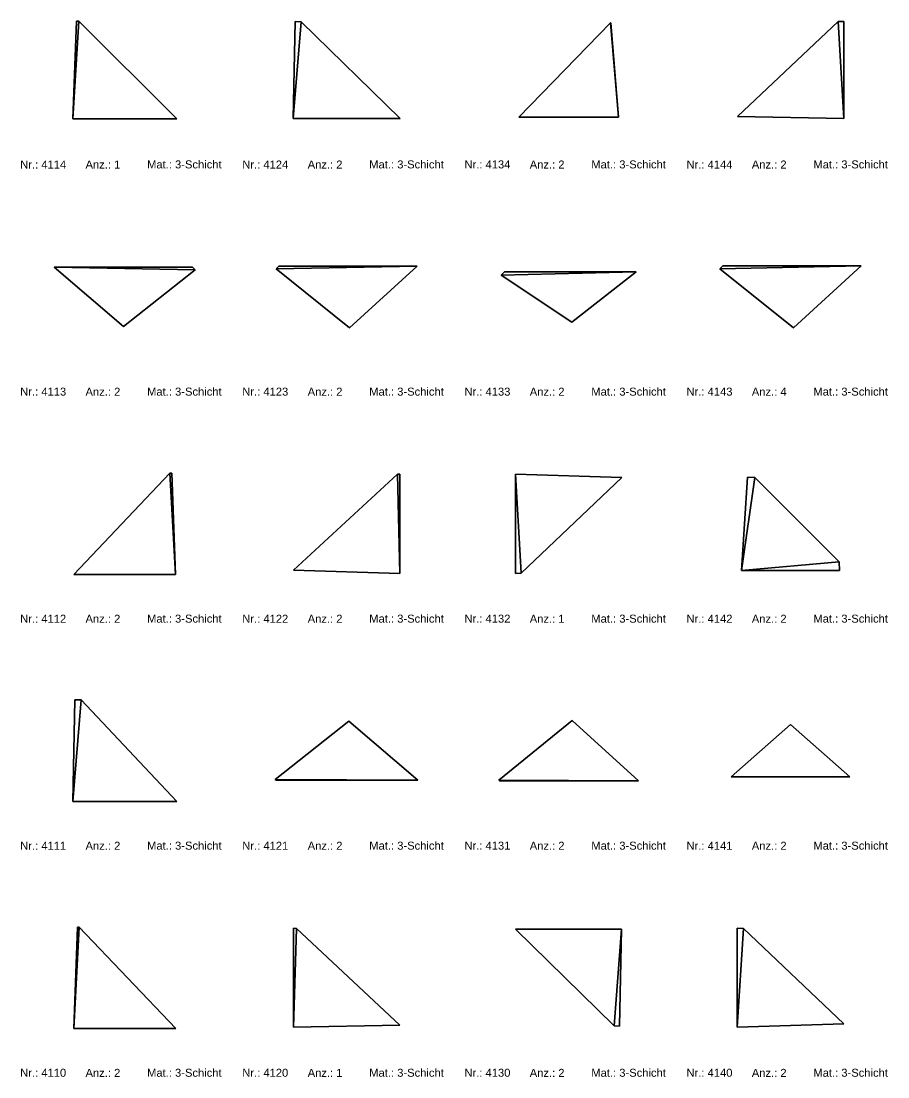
# Model space of a CAD drawing. Header units: millimetres. Extents: x -1099 to 66227, y -20588 to 1633.
# Drawn here: x 23667 to 32453, y -20588 to -9887 of the extents above; entities that cross this region are included whole.
import ezdxf

# ---------------------------------------------------------------- set-up
doc = ezdxf.new("R2010")
doc.units = ezdxf.units.MM
doc.header["$LTSCALE"] = 12.5
doc.layers.add('CURVES', color=1, linetype='Continuous', true_color=0xff0000)
doc.layers.add('TEXT', color=1, linetype='Continuous', true_color=0xff0000)
doc.styles.add('ARIAL_REGULAR', font='arial.ttf')

msp = doc.modelspace()

# ---------------------------------------------------------------- texts
at = {"layer": 'TEXT', "attachment_point": 7, "style": 'ARIAL_REGULAR'}
for s, insert, char_height, width in [('Nr.: 4114', (23658, -11381), 81.1, 1078.73), ('Anz.: 1', (24320, -11381), 81.1, 824.7), ('Mat.: 3-Schicht', (24944, -11381), 81.15, 1665.28), ('Nr.: 4124', (25909, -11381), 81.1, 1078.73), ('Anz.: 2', (26572, -11381), 81.1, 853.81), ('Mat.: 3-Schicht', (27196, -11381), 81.15, 1665.28), ('Nr.: 4134', (28161, -11381), 81.1, 1078.73), ('Anz.: 2', (28823, -11381), 81.1, 853.81), ('Mat.: 3-Schicht', (29447, -11381), 81.15, 1665.28), ('Nr.: 4144', (30412, -11381), 81.1, 1078.73), ('Anz.: 2', (31074, -11381), 81.1, 853.81), ('Mat.: 3-Schicht', (31698, -11381), 81.15, 1665.28), ('Nr.: 4113', (23658, -13684), 81.1, 1079.61), ('Anz.: 2', (24320, -13684), 81.1, 853.81), ('Mat.: 3-Schicht', (24944, -13684), 81.15, 1665.28), ('Nr.: 4123', (25909, -13684), 81.1, 1079.61), ('Anz.: 2', (26572, -13684), 81.1, 853.81), ('Mat.: 3-Schicht', (27196, -13684), 81.15, 1665.28), ('Nr.: 4133', (28161, -13684), 81.1, 1079.61), ('Anz.: 2', (28823, -13684), 81.1, 853.81), ('Mat.: 3-Schicht', (29447, -13684), 81.15, 1665.28), ('Nr.: 4143', (30412, -13684), 81.1, 1079.61), ('Anz.: 4', (31074, -13684), 81.1, 854.69), ('Mat.: 3-Schicht', (31698, -13684), 81.15, 1665.28), ('Nr.: 4112', (23658, -15985), 81.1, 1077.85), ('Anz.: 2', (24320, -15985), 81.1, 853.81), ('Mat.: 3-Schicht', (24944, -15985), 81.15, 1665.28), ('Nr.: 4122', (25909, -15985), 81.1, 1077.85), ('Anz.: 2', (26572, -15985), 81.1, 853.81), ('Mat.: 3-Schicht', (27196, -15985), 81.15, 1665.28), ('Nr.: 4132', (28161, -15985), 81.1, 1077.85), ('Anz.: 1', (28823, -15985), 81.1, 824.7), ('Mat.: 3-Schicht', (29447, -15985), 81.15, 1665.28), ('Nr.: 4142', (30412, -15985), 81.1, 1077.85), ('Anz.: 2', (31074, -15985), 81.1, 853.81), ('Mat.: 3-Schicht', (31698, -15985), 81.15, 1665.28), ('Nr.: 4111', (23658, -18286), 81.1, 1048.74), ('Anz.: 2', (24320, -18286), 81.1, 853.81), ('Mat.: 3-Schicht', (24944, -18286), 81.15, 1665.28), ('Nr.: 4121', (25909, -18286), 81.1, 1048.74), ('Anz.: 2', (26572, -18286), 81.1, 853.81), ('Mat.: 3-Schicht', (27196, -18286), 81.15, 1665.28), ('Nr.: 4131', (28161, -18286), 81.1, 1048.74), ('Anz.: 2', (28823, -18286), 81.1, 853.81), ('Mat.: 3-Schicht', (29447, -18286), 81.15, 1665.28), ('Nr.: 4141', (30412, -18286), 81.1, 1048.74), ('Anz.: 2', (31074, -18286), 81.1, 853.81), ('Mat.: 3-Schicht', (31698, -18286), 81.15, 1665.28), ('Nr.: 4110', (23658, -20588), 81.1, 1079.61), ('Anz.: 2', (24320, -20588), 81.1, 853.81), ('Mat.: 3-Schicht', (24944, -20588), 81.15, 1665.28), ('Nr.: 4120', (25909, -20588), 81.1, 1079.61), ('Anz.: 1', (26572, -20588), 81.1, 824.7), ('Mat.: 3-Schicht', (27196, -20588), 81.15, 1665.28), ('Nr.: 4130', (28161, -20588), 81.1, 1079.61), ('Anz.: 2', (28823, -20588), 81.1, 853.81), ('Mat.: 3-Schicht', (29447, -20588), 81.15, 1665.28), ('Nr.: 4140', (30412, -20588), 81.1, 1079.61), ('Anz.: 2', (31074, -20588), 81.1, 853.81), ('Mat.: 3-Schicht', (31698, -20588), 81.15, 1665.28)]:
    msp.add_mtext(s, dxfattribs=dict(at, insert=insert, char_height=char_height, width=width))

# ---------------------------------------------------------------- meshes
at = {"layer": 'CURVES'}
mesh = msp.add_polyface(dxfattribs=at)
corners = [(24251, -9889), (24251, -9889), (24251, -9889), (24228, -9887), (24228, -9887), (24228, -9887), (24228, -9887, 100), (24228, -9887, 100), (24228, -9887, 100), (24251, -9889, 100), (24251, -9889, 100), (24251, -9889, 100), (24191, -10878), (24191, -10878), (24191, -10878), (24191, -10878, 100), (24191, -10878, 100), (24191, -10878, 100), (25244, -10878), (25244, -10878), (25244, -10878), (25244, -10878, 100), (25244, -10878, 100), (25244, -10878, 100)]
mesh.append_faces([[corners[k] for k in face] for face in [(0, 4, 7, 9), (15, 8, 3, 13), (16, 12, 19, 21), (18, 1, 11, 22), (2, 20, 14, 14), (14, 5, 2, 2), (10, 6, 17, 17), (17, 23, 10, 10)]])
mesh = msp.add_polyface(dxfattribs=at)
corners = [(26506, -9893), (26506, -9893), (26506, -9893), (26446, -9891), (26446, -9891), (26446, -9891), (26446, -9891, 100), (26446, -9891, 100), (26446, -9891, 100), (26506, -9893, 100), (26506, -9893, 100), (26506, -9893, 100), (26425, -10875), (26425, -10875), (26425, -10875), (26425, -10875, 100), (26425, -10875, 100), (26425, -10875, 100), (27509, -10875), (27509, -10875), (27509, -10875), (27509, -10875, 100), (27509, -10875, 100), (27509, -10875, 100)]
mesh.append_faces([[corners[k] for k in face] for face in [(0, 4, 7, 9), (15, 8, 3, 13), (16, 12, 19, 21), (18, 1, 11, 22), (2, 20, 14, 14), (14, 5, 2, 2), (10, 6, 17, 17), (17, 23, 10, 10)]])
mesh = msp.add_polyface(dxfattribs=at)
corners = [(29645, -9903), (29645, -9903), (29645, -9903), (29642, -9904), (29642, -9904), (29642, -9904), (29642, -9904, 100), (29642, -9904, 100), (29642, -9904, 100), (29645, -9903, 100), (29645, -9903, 100), (29645, -9903, 100), (28712, -10862), (28712, -10862), (28712, -10862), (28712, -10862, 100), (28712, -10862, 100), (28712, -10862, 100), (29722, -10862), (29722, -10862), (29722, -10862), (29722, -10862, 100), (29722, -10862, 100), (29722, -10862, 100)]
mesh.append_faces([[corners[k] for k in face] for face in [(9, 0, 4, 7), (13, 8, 3, 3), (8, 13, 15, 15), (12, 19, 21, 16), (11, 22, 18, 18), (18, 1, 11, 11), (5, 20, 14, 14), (20, 5, 2, 2), (23, 6, 17, 17), (6, 23, 10, 10)]])
mesh = msp.add_polyface(dxfattribs=at)
corners = [(32006, -9891), (32006, -9891), (32006, -9891), (31949, -9892), (31949, -9892), (31949, -9892), (31949, -9892, 100), (31949, -9892, 100), (31949, -9892, 100), (32006, -9891, 100), (32006, -9891, 100), (32006, -9891, 100), (30928, -10852), (30928, -10852), (30928, -10852), (30928, -10852, 100), (30928, -10852, 100), (30928, -10852, 100), (32006, -10875), (32006, -10875), (32006, -10875), (32006, -10875, 100), (32006, -10875, 100), (32006, -10875, 100), (32006, -10875), (32006, -10875), (32006, -10875), (32006, -10875, 100), (32006, -10875, 100), (32006, -10875, 100)]
mesh.append_faces([[corners[k] for k in face] for face in [(0, 4, 7, 9), (8, 3, 13, 15), (21, 16, 12, 19), (22, 18, 25, 27), (28, 24, 1, 11), (2, 26, 20, 20), (20, 5, 2, 2), (14, 5, 20, 20), (23, 6, 17, 17), (10, 23, 29, 29), (6, 23, 10, 10)]])
mesh = msp.add_polyface(dxfattribs=at)
corners = [(25405, -12382), (25405, -12382), (25405, -12382), (24003, -12382), (24003, -12382), (24003, -12382), (24003, -12382, 100), (24003, -12382, 100), (24003, -12382, 100), (25405, -12382, 100), (25405, -12382, 100), (25405, -12382, 100), (24706, -12983), (24706, -12983), (24706, -12983), (24706, -12983, 100), (24706, -12983, 100), (24706, -12983, 100), (25431, -12407), (25431, -12407), (25431, -12407), (25431, -12407, 100), (25431, -12407, 100), (25431, -12407, 100)]
mesh.append_faces([[corners[k] for k in face] for face in [(9, 0, 4, 7), (8, 3, 13, 15), (16, 12, 19, 21), (22, 18, 1, 11), (5, 20, 14, 14), (20, 5, 2, 2), (23, 6, 17, 17), (6, 23, 10, 10)]])
mesh = msp.add_polyface(dxfattribs=at)
corners = [(27683, -12371), (27683, -12371), (27683, -12371), (26279, -12371), (26279, -12371), (26279, -12371), (26279, -12371, 100), (26279, -12371, 100), (26279, -12371, 100), (27683, -12371, 100), (27683, -12371, 100), (27683, -12371, 100), (26251, -12397), (26251, -12397), (26251, -12397), (26251, -12397, 100), (26251, -12397, 100), (26251, -12397, 100), (26996, -12995), (26996, -12995), (26996, -12995), (26996, -12995, 100), (26996, -12995, 100), (26996, -12995, 100)]
mesh.append_faces([[corners[k] for k in face] for face in [(9, 0, 4, 7), (8, 3, 13, 15), (16, 12, 19, 21), (22, 18, 1, 11), (2, 20, 14, 14), (14, 5, 2, 2), (10, 6, 17, 17), (17, 23, 10, 10)]])
mesh = msp.add_polyface(dxfattribs=at)
corners = [(32182, -12369), (32182, -12369), (32182, -12369), (30781, -12369), (30781, -12369), (30781, -12369), (30781, -12369, 100), (30781, -12369, 100), (30781, -12369, 100), (32182, -12369, 100), (32182, -12369, 100), (32182, -12369, 100), (30751, -12397), (30751, -12397), (30751, -12397), (30751, -12397, 100), (30751, -12397, 100), (30751, -12397, 100), (31496, -12997), (31496, -12997), (31496, -12997), (31496, -12997, 100), (31496, -12997, 100), (31496, -12997, 100)]
mesh.append_faces([[corners[k] for k in face] for face in [(9, 0, 4, 7), (3, 13, 15, 8), (16, 12, 19, 21), (22, 18, 1, 11), (2, 20, 14, 14), (14, 5, 2, 2), (10, 6, 17, 17), (17, 23, 10, 10)]])
mesh = msp.add_polyface(dxfattribs=at)
corners = [(29901, -12427), (29901, -12427), (29901, -12427), (28567, -12427), (28567, -12427), (28567, -12427), (28567, -12427, 100), (28567, -12427, 100), (28567, -12427, 100), (29901, -12427, 100), (29901, -12427, 100), (29901, -12427, 100), (28533, -12462), (28533, -12462), (28533, -12462), (28533, -12462, 100), (28533, -12462, 100), (28533, -12462, 100), (29248, -12938), (29248, -12938), (29248, -12938), (29248, -12938, 100), (29248, -12938, 100), (29248, -12938, 100)]
mesh.append_faces([[corners[k] for k in face] for face in [(9, 0, 4, 7), (17, 8, 3, 3), (3, 13, 17, 17), (15, 12, 19, 22), (1, 23, 18, 18), (23, 1, 11, 11), (2, 20, 14, 14), (14, 5, 2, 2), (10, 6, 16, 16), (16, 21, 10, 10)]])
mesh = msp.add_polyface(dxfattribs=at)
corners = [(25195, -14470), (25195, -14470), (25195, -14470), (25174, -14470), (25174, -14470), (25174, -14470), (25174, -14470, 100), (25174, -14470, 100), (25174, -14470, 100), (25195, -14470, 100), (25195, -14470, 100), (25195, -14470, 100), (24201, -15495), (24201, -15495), (24201, -15495), (24201, -15495, 100), (24201, -15495, 100), (24201, -15495, 100), (25233, -15495), (25233, -15495), (25233, -15495), (25233, -15495, 100), (25233, -15495, 100), (25233, -15495, 100)]
mesh.append_faces([[corners[k] for k in face] for face in [(9, 0, 4, 7), (15, 8, 3, 13), (12, 19, 21, 16), (18, 1, 11, 22), (5, 20, 14, 14), (20, 5, 2, 2), (23, 6, 17, 17), (6, 23, 10, 10)]])
mesh = msp.add_polyface(dxfattribs=at)
corners = [(27506, -14478), (27506, -14478), (27506, -14478), (27482, -14479), (27482, -14479), (27482, -14479), (27482, -14479, 100), (27482, -14479, 100), (27482, -14479, 100), (27506, -14478, 100), (27506, -14478, 100), (27506, -14478, 100), (26428, -15453), (26428, -15453), (26428, -15453), (26428, -15453, 100), (26428, -15453, 100), (26428, -15453, 100), (27506, -15487), (27506, -15487), (27506, -15487), (27506, -15487, 100), (27506, -15487, 100), (27506, -15487, 100), (27506, -15487), (27506, -15487), (27506, -15487), (27506, -15487, 100), (27506, -15487, 100), (27506, -15487, 100)]
mesh.append_faces([[corners[k] for k in face] for face in [(9, 0, 4, 7), (8, 3, 13, 15), (16, 12, 19, 21), (22, 18, 25, 27), (11, 28, 24, 1), (5, 26, 20, 20), (26, 5, 2, 2), (14, 5, 20, 20), (23, 6, 17, 17), (6, 29, 10, 10), (23, 29, 6, 6)]])
mesh = msp.add_polyface(dxfattribs=at)
corners = [(29756, -14514), (29756, -14514), (29756, -14514), (28679, -14479), (28679, -14479), (28679, -14479), (28679, -14479, 100), (28679, -14479, 100), (28679, -14479, 100), (29756, -14514, 100), (29756, -14514, 100), (29756, -14514, 100), (28678, -14479), (28678, -14479), (28678, -14479), (28678, -14479, 100), (28678, -14479, 100), (28678, -14479, 100), (28678, -15486), (28678, -15486), (28678, -15486), (28678, -15486, 100), (28678, -15486, 100), (28678, -15486, 100), (28679, -15486), (28679, -15486), (28679, -15486), (28679, -15486, 100), (28679, -15486, 100), (28679, -15486, 100), (28736, -15484), (28736, -15484), (28736, -15484), (28736, -15484, 100), (28736, -15484, 100), (28736, -15484, 100)]
mesh.append_faces([[corners[k] for k in face] for face in [(7, 9, 0, 4), (8, 3, 13, 15), (16, 12, 19, 21), (22, 18, 25, 27), (24, 31, 33, 28), (30, 1, 11, 34), (32, 26, 5, 5), (20, 14, 26, 26), (2, 32, 5, 5), (14, 5, 26, 26), (23, 29, 6, 17), (10, 6, 35, 35), (29, 35, 6, 6)]])
mesh = msp.add_polyface(dxfattribs=at)
corners = [(31958, -15366), (31958, -15366), (31958, -15366), (31104, -14514), (31104, -14514), (31104, -14514), (31104, -14514, 100), (31104, -14514, 100), (31104, -14514, 100), (31958, -15366, 100), (31958, -15366, 100), (31958, -15366, 100), (31029, -14509), (31029, -14509), (31029, -14509), (31029, -14509, 100), (31029, -14509, 100), (31029, -14509, 100), (30970, -15456), (30970, -15456), (30970, -15456), (30970, -15456, 100), (30970, -15456, 100), (30970, -15456, 100), (31964, -15456), (31964, -15456), (31964, -15456), (31964, -15456, 100), (31964, -15456, 100), (31964, -15456, 100)]
mesh.append_faces([[corners[k] for k in face] for face in [(0, 4, 7, 9), (8, 3, 13, 15), (16, 12, 19, 21), (22, 18, 25, 27), (24, 1, 11, 28), (2, 26, 20, 20), (2, 20, 5, 5), (14, 5, 20, 20), (6, 17, 23, 23), (6, 23, 10, 10), (29, 10, 23, 23)]])
mesh = msp.add_polyface(dxfattribs=at)
corners = [(24244, -16768, 50), (24212, -16768, 50), (24212, -16768, 25), (24220, -16768, 50), (24244, -16768, 25), (24220, -16768, 25), (24260, -16768, 50), (24212, -16768, 12), (24212, -16768, 25), (24220, -16768, 12), (24212, -16768, 12), (24211, -16768, 50), (24211, -16768, 25), (24212, -16768, 6), (24214, -16768, 12), (24220, -16768, 6), (24214, -16768, 6), (24232, -16768, 25), (24244, -16768, 12), (24232, -16768, 12), (24252, -16768, 50), (24260, -16768, 25), (24252, -16768, 25), (24211, -16768, 25), (24211, -16768, 12), (24211, -16768, 12), (24211, -16768, 12), (24211, -16768, 6), (24211, -16768, 6), (24212, -16768, 75), (24211, -16768, 75), (24211, -16768, 88), (24211, -16768, 75), (24211, -16768, 88), (24211, -16768, 94), (24211, -16768, 88), (24211, -16768, 94), (24244, -16768, 75), (24220, -16768, 75), (24212, -16768, 88), (24220, -16768, 88), (24212, -16768, 75), (24212, -16768, 88), (24212, -16768, 94), (24220, -16768, 94), (24214, -16768, 88), (24214, -16768, 94), (24244, -16768, 88), (24232, -16768, 75), (24232, -16768, 88), (24260, -16768, 75), (24252, -16768, 75), (24277, -16768), (24277, -16768), (24277, -16768), (24277, -16768, 100), (24277, -16768, 100), (24277, -16768, 100), (24211, -16768), (24211, -16768), (24211, -16768), (24211, -16768, 100), (24211, -16768, 100), (24211, -16768, 100), (24212, -16768), (24212, -16768), (24212, -16768, 100), (24212, -16768, 100), (24190, -17797), (24190, -17797), (24190, -17797), (24190, -17797, 100), (24190, -17797, 100), (24190, -17797, 100), (25245, -17797), (25245, -17797), (25245, -17797), (25245, -17797, 100), (25245, -17797, 100), (25245, -17797, 100)]
mesh.append_faces([[corners[k] for k in face] for face in [(51, 50, 6, 20), (37, 51, 20, 0), (0, 20, 22, 4), (20, 6, 21, 22), (36, 34, 33, 35), (33, 31, 30, 32), (30, 29, 1, 11), (46, 44, 40, 45), (43, 46, 45, 42), (45, 40, 38, 38), (41, 42, 45, 45), (38, 41, 45, 45), (39, 42, 41, 29), (49, 47, 37, 48), (40, 49, 48, 38), (48, 37, 0, 0), (3, 38, 48, 48), (0, 3, 48, 48), (41, 38, 3, 3), (1, 29, 41, 41), (3, 1, 41, 41), (8, 2, 1, 1), (3, 5, 8, 8), (1, 3, 8, 8), (17, 5, 3, 3), (0, 4, 17, 17), (3, 0, 17, 17), (5, 17, 19, 9), (17, 4, 18, 19), (2, 8, 10, 7), (14, 10, 8, 8), (5, 9, 14, 14), (8, 5, 14, 14), (10, 14, 16, 13), (14, 9, 15, 16), (11, 1, 2, 12), (23, 12, 24, 25), (26, 25, 27, 28), (21, 53, 18, 18), (15, 19, 18, 18), (21, 18, 22, 22), (18, 4, 22, 22), (64, 18, 53, 53), (6, 53, 21, 21), (16, 15, 64, 64), (18, 64, 15, 15), (13, 16, 64, 64), (7, 10, 13, 13), (13, 64, 7, 7), (19, 15, 9, 9), (55, 6, 50, 50), (50, 51, 47, 47), (55, 50, 47, 47), (37, 47, 51, 51), (53, 6, 55, 55), (44, 47, 49, 49), (44, 49, 40, 40), (66, 44, 46, 46), (46, 43, 66, 66), (47, 44, 66, 66), (55, 47, 66, 66), (24, 12, 2, 7), (24, 7, 64, 64), (23, 11, 12, 12), (28, 27, 58, 58), (27, 24, 64, 64), (26, 28, 58, 58), (23, 25, 26, 26), (26, 35, 32, 23), (58, 62, 35, 26), (24, 27, 25, 25), (27, 64, 58, 58), (32, 11, 23, 23), (30, 31, 39, 29), (66, 39, 31, 31), (42, 39, 43, 43), (66, 31, 34, 34), (33, 32, 35, 35), (62, 34, 36, 36), (35, 62, 36, 36), (34, 62, 66, 66), (31, 33, 34, 34), (32, 30, 11, 11), (66, 43, 39, 39), (63, 60, 69, 71), (72, 68, 75, 77), (57, 78, 74, 54), (52, 76, 70, 70), (52, 70, 65, 65), (59, 65, 70, 70), (67, 61, 73, 73), (67, 73, 56, 56), (79, 56, 73, 73)]])
mesh = msp.add_polyface(dxfattribs=at)
corners = [(26989, -16983), (26989, -16983), (26989, -16983), (26244, -17574), (26244, -17574), (26244, -17574), (26244, -17574, 100), (26244, -17574, 100), (26244, -17574, 100), (26989, -16983, 100), (26989, -16983, 100), (26989, -16983, 100), (26254, -17582), (26254, -17582), (26254, -17582), (26254, -17582, 100), (26254, -17582, 100), (26254, -17582, 100), (27690, -17582), (27690, -17582), (27690, -17582), (27690, -17582, 100), (27690, -17582, 100), (27690, -17582, 100)]
mesh.append_faces([[corners[k] for k in face] for face in [(9, 0, 4, 7), (8, 3, 13, 15), (16, 12, 19, 21), (22, 18, 1, 11), (5, 20, 14, 14), (20, 5, 2, 2), (23, 6, 17, 17), (6, 23, 10, 10)]])
mesh = msp.add_polyface(dxfattribs=at)
corners = [(29253, -16976), (29253, -16976), (29253, -16976), (28509, -17580), (28509, -17580), (28509, -17580), (28509, -17580, 100), (28509, -17580, 100), (28509, -17580, 100), (29253, -16976, 100), (29253, -16976, 100), (29253, -16976, 100), (28518, -17589), (28518, -17589), (28518, -17589), (28518, -17589, 100), (28518, -17589, 100), (28518, -17589, 100), (29926, -17589), (29926, -17589), (29926, -17589), (29926, -17589, 100), (29926, -17589, 100), (29926, -17589, 100)]
mesh.append_faces([[corners[k] for k in face] for face in [(7, 9, 0, 4), (15, 8, 3, 13), (21, 16, 12, 19), (11, 22, 18, 1), (5, 20, 14, 14), (20, 5, 2, 2), (23, 6, 17, 17), (6, 23, 10, 10)]])
mesh = msp.add_polyface(dxfattribs=at)
corners = [(31465, -17018), (31465, -17018), (31465, -17018), (30865, -17547), (30865, -17547), (30865, -17547), (30865, -17547, 100), (30865, -17547, 100), (30865, -17547, 100), (31465, -17018, 100), (31465, -17018, 100), (31465, -17018, 100), (32069, -17547), (32069, -17547), (32069, -17547), (32069, -17547, 100), (32069, -17547, 100), (32069, -17547, 100)]
mesh.append_faces([[corners[k] for k in face] for face in [(7, 9, 0, 4), (8, 3, 13, 15), (11, 16, 12, 1), (14, 5, 2, 2), (10, 6, 17, 17)]])
mesh = msp.add_polyface(dxfattribs=at)
corners = [(24257, -19069), (24257, -19069), (24257, -19069), (24239, -19069), (24239, -19069), (24239, -19069), (24239, -19069, 100), (24239, -19069, 100), (24239, -19069, 100), (24257, -19069, 100), (24257, -19069, 100), (24257, -19069, 100), (24201, -20097), (24201, -20097), (24201, -20097), (24201, -20097, 100), (24201, -20097, 100), (24201, -20097, 100), (25234, -20097), (25234, -20097), (25234, -20097), (25234, -20097, 100), (25234, -20097, 100), (25234, -20097, 100)]
mesh.append_faces([[corners[k] for k in face] for face in [(9, 0, 4, 7), (8, 3, 13, 15), (16, 12, 19, 21), (22, 18, 1, 11), (2, 20, 14, 14), (14, 5, 2, 2), (10, 6, 17, 17), (17, 23, 10, 10)]])
mesh = msp.add_polyface(dxfattribs=at)
corners = [(26459, -19083), (26459, -19083), (26459, -19083), (26429, -19082), (26429, -19082), (26429, -19082), (26429, -19082, 100), (26429, -19082, 100), (26429, -19082, 100), (26459, -19083, 100), (26459, -19083, 100), (26459, -19083, 100), (26429, -20083), (26429, -20083), (26429, -20083), (26429, -20083, 100), (26429, -20083, 100), (26429, -20083, 100), (27505, -20065), (27505, -20065), (27505, -20065), (27505, -20065, 100), (27505, -20065, 100), (27505, -20065, 100)]
mesh.append_faces([[corners[k] for k in face] for face in [(8, 9, 0, 0), (0, 4, 8, 8), (6, 3, 13, 15), (16, 12, 19, 21), (11, 22, 18, 1), (2, 20, 14, 14), (14, 5, 2, 2), (10, 7, 17, 17), (17, 23, 10, 10)]])
mesh = msp.add_polyface(dxfattribs=at)
corners = [(29754, -19091), (29754, -19091), (29754, -19091), (28680, -19091), (28680, -19091), (28680, -19091), (28680, -19091, 100), (28680, -19091, 100), (28680, -19091, 100), (29754, -19091, 100), (29754, -19091, 100), (29754, -19091, 100), (29679, -20071), (29679, -20071), (29679, -20071), (29679, -20071, 100), (29679, -20071, 100), (29679, -20071, 100), (29734, -20073), (29734, -20073), (29734, -20073), (29734, -20073, 100), (29734, -20073, 100), (29734, -20073, 100)]
mesh.append_faces([[corners[k] for k in face] for face in [(9, 0, 4, 7), (8, 3, 13, 15), (16, 12, 19, 21), (22, 18, 1, 11), (2, 20, 14, 14), (14, 5, 2, 2), (10, 6, 17, 17), (17, 23, 10, 10)]])
mesh = msp.add_polyface(dxfattribs=at)
corners = [(30990, -19083), (30990, -19083), (30990, -19083), (30927, -19081), (30927, -19081), (30927, -19081), (30927, -19081, 100), (30927, -19081, 100), (30927, -19081, 100), (30990, -19083, 100), (30990, -19083, 100), (30990, -19083, 100), (30927, -20084), (30927, -20084), (30927, -20084), (30927, -20084, 100), (30927, -20084, 100), (30927, -20084, 100), (32007, -20050), (32007, -20050), (32007, -20050), (32007, -20050, 100), (32007, -20050, 100), (32007, -20050, 100)]
mesh.append_faces([[corners[k] for k in face] for face in [(0, 4, 7, 9), (8, 3, 13, 15), (16, 12, 19, 21), (18, 1, 11, 22), (2, 20, 14, 14), (14, 5, 2, 2), (10, 6, 17, 17), (17, 23, 10, 10)]])

doc.saveas('drawing.dxf')
